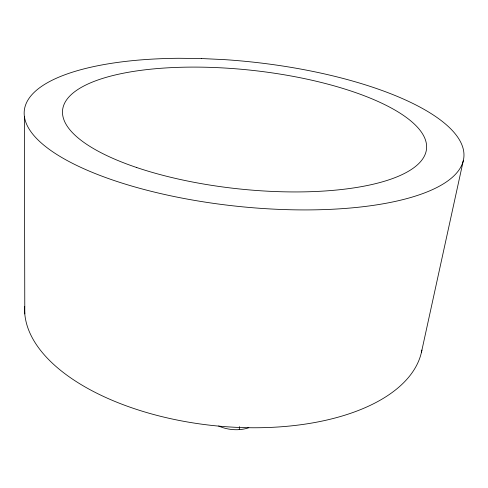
<?xml version="1.0" encoding="UTF-8"?>
<svg xmlns="http://www.w3.org/2000/svg" width="488" height="488" viewBox="0 0 488 488"><rect width="100%" height="100%" fill="white"/><g stroke="black" fill="none" stroke-linecap="round" stroke-linejoin="round"><path stroke-width="0.73" d="M239.224 429.629L239.596 426.603M421.437 352.293L463.338 160.473M24.4 116.455L24.796 313.918M421.894 350.073A199.909 101.016 6.1 0 1 211.646 425.402A199.909 101.016 6.1 0 1 24.681 306.324M248.819 427.659A26.755 15.909 7 0 1 218.648 426M201.575 58.536L178.614 58.279A221.009 72.511 6.1 0 0 83.808 168.732A221.009 72.511 6.1 0 0 449.509 179.645A221.009 72.511 6.1 0 0 224.883 59.658L201.575 58.536M136.762 167.555A182.994 59.652 6.1 0 0 425.524 153.366A182.994 59.652 6.1 0 0 171.392 67.637A182.994 59.652 6.1 0 0 136.762 167.555"/></g></svg>
